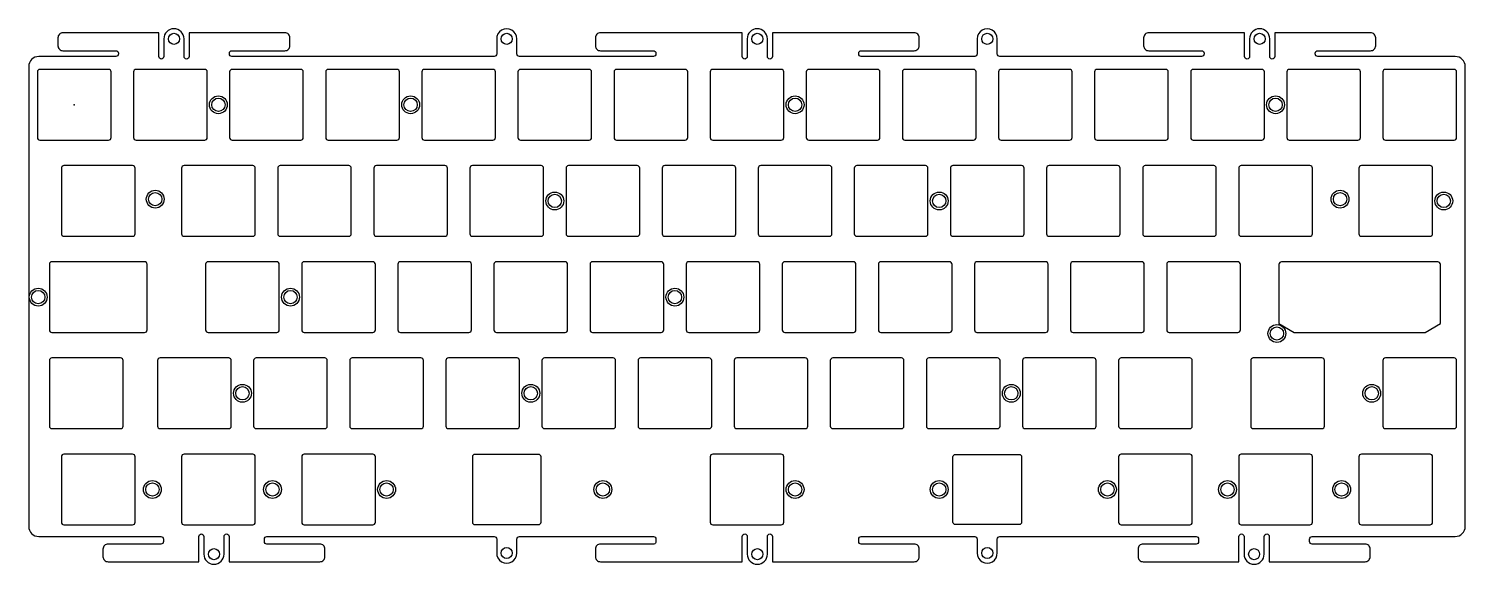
# Model space of a CAD drawing. Header units: millimetres. Extents: x -9 to 276, y -91 to 15.
import ezdxf

# ---------------------------------------------------------------- set-up
doc = ezdxf.new("R2010")
doc.units = ezdxf.units.MM
doc.header["$MEASUREMENT"] = 0
doc.layers.add('BLACK', color=7, linetype='Continuous')

msp = doc.modelspace()

# ---------------------------------------------------------------- linework, layer by layer
msp.add_line((12.06, -25.55), (12.06, -12.55))
for points in [[(88.23, -85.51), (114.8, -85.51, -0.414214), (115.3, -86.01), (115.3, -86.51, -0.359305), (114.89, -87, -0.047795), (114.8, -87.01), (104.3, -87.01, 0.414214), (103.3, -88.01), (103.3, -89.51, 0.414214), (104.3, -90.51), (132.4, -90.51), (132.4, -85.51, -1), (133.4, -85.51), (133.4, -89.01, 0.999994), (137.4, -89.01), (137.4, -85.51, -1), (138.4, -85.51), (138.4, -90.51), (166.5, -90.51, 0.414214), (167.5, -89.51), (167.5, -88.01, 0.414214), (166.5, -87.01), (156, -87.01, -0.414214), (155.5, -86.51), (155.5, -86.01, -0.414214), (156, -85.51), (178.48, -85.51, -0.414214), (178.97, -86.01), (178.97, -88.78, 1.003399), (182.97, -88.76), (182.97, -86.01, -0.414214), (183.47, -85.51), (222.37, -85.51, -0.414214), (222.87, -86.01), (222.87, -86.51, -0.414214), (222.37, -87.01), (211.87, -87.01, 0.414214), (210.87, -88.01), (210.87, -89.51, 0.414214), (211.87, -90.51), (230.87, -90.51), (230.87, -85.51, -1), (231.87, -85.51), (231.87, -89.01, 0.999994), (235.87, -89.01), (235.87, -85.51, -1), (236.87, -85.51), (236.87, -90.51), (255.87, -90.51, 0.414214), (256.87, -89.51), (256.87, -88.01, 0.414214), (255.87, -87.01), (245.37, -87.01, -0.414214), (244.87, -86.51), (244.87, -86.01, -0.414214), (245.37, -85.51), (273.72, -85.51, 0.414214), (275.72, -83.51), (275.72, 7.56, 0.414214), (273.72, 9.56), (246.47, 9.56, -0.414214), (245.97, 10.06), (245.97, 10.2, -0.414214), (246.47, 10.7), (256.97, 10.7, 0.414214), (257.97, 11.7), (257.97, 13.25, 0.414214), (256.97, 14.25), (237.97, 14.25), (237.97, 9.55, -1), (236.97, 9.55), (236.97, 13.05, 0.999994), (232.97, 13.05), (232.97, 9.55, -1), (231.97, 9.55), (231.97, 14.25), (212.97, 14.25, 0.414214), (211.97, 13.25), (211.97, 11.7, 0.414214), (212.97, 10.7), (223.47, 10.7, -0.414214), (223.97, 10.2), (223.97, 10.06, -0.414214), (223.47, 9.56), (183.47, 9.56, -0.414214), (182.97, 10.06), (182.97, 13.04, 1.00787), (178.97, 13.03), (178.97, 10.06, -0.414214), (178.48, 9.56), (155.99, 9.56, -0.414214), (155.49, 10.06), (155.49, 10.2, -0.414214), (155.99, 10.7), (166.49, 10.7, 0.414214), (167.49, 11.7), (167.49, 13.25, 0.414214), (166.49, 14.25), (138.39, 14.25), (138.39, 9.55, -1), (137.39, 9.55), (137.39, 13.05, 0.999994), (133.39, 13.05), (133.39, 9.55, -1), (132.39, 9.55), (132.39, 14.25), (104.29, 14.25, 0.414214), (103.29, 13.25), (103.29, 11.7, 0.414214), (104.29, 10.7), (114.79, 10.7, -0.414214), (115.29, 10.2), (115.29, 10.06, -0.414214), (114.79, 9.56), (88.23, 9.56, -0.414214), (87.72, 10.06), (87.72, 13.05), (87.72, 13.05, 1.004868), (83.73, 13.03), (83.73, 10.06, -0.414214), (83.23, 9.56), (31.26, 9.56, -0.414214), (30.76, 10.06), (30.76, 10.2, -0.414214), (31.26, 10.7), (41.76, 10.7, 0.414214), (42.76, 11.7), (42.76, 13.25, 0.414214), (41.76, 14.25), (22.76, 14.25), (22.76, 9.55, -1), (21.76, 9.55), (21.76, 13.05, 0.999994), (17.76, 13.05), (17.76, 9.55, -1), (16.76, 9.55), (16.76, 14.25), (-2.24, 14.25, 0.414214), (-3.24, 13.25), (-3.24, 11.7, 0.414214), (-2.24, 10.7), (8.26, 10.7, -0.414214), (8.76, 10.2), (8.76, 10.06, -0.414214), (8.26, 9.56), (-7.03, 9.56, 0.414214), (-9.03, 7.56), (-9.03, -83.51, 0.414214), (-7.03, -85.51), (17.19, -85.51, -0.414214), (17.69, -86.01), (17.69, -86.51, -0.414214), (17.19, -87.01), (6.69, -87.01, 0.414214), (5.69, -88.01), (5.69, -89.51, 0.414214), (6.69, -90.51), (24.69, -90.51), (24.69, -85.51, -1), (25.69, -85.51), (25.69, -89.01, 0.999994), (29.69, -89.01), (29.69, -85.51, -1), (30.69, -85.51), (30.69, -90.51), (48.69, -90.51, 0.414214), (49.69, -89.51), (49.69, -88.01, 0.414214), (48.69, -87.01), (38.19, -87.01, -0.414214), (37.69, -86.51), (37.69, -86.01, -0.414214), (38.19, -85.51), (83.23, -85.51, -0.414214), (83.73, -86.01), (83.73, -88.76, 1.004002), (87.72, -88.78), (87.72, -88.78), (87.72, -86.01, -0.414214)], [(7.3, -6.5), (7.3, 6.5, 0.414214), (6.8, 7), (-6.8, 7, 0.414212), (-7.3, 6.5), (-7.3, -6.5, 0.414212), (-6.8, -7), (6.8, -7, 0.414214)], [(25.85, -7, 0.414214), (26.35, -6.5), (26.35, 6.5, 0.414214), (25.85, 7), (12.25, 7, 0.414212), (11.75, 6.5), (11.75, -6.5, 0.414212), (12.25, -7)], [(45.4, 6.5, 0.414214), (44.9, 7), (31.3, 7, 0.414212), (30.8, 6.5), (30.8, -6.5, 0.414212), (31.3, -7), (44.9, -7, 0.414214), (45.4, -6.5)], [(50.35, -7), (63.95, -7, 0.414214), (64.45, -6.5), (64.45, 6.5, 0.414214), (63.95, 7), (50.35, 7, 0.414212), (49.85, 6.5), (49.85, -6.5, 0.414212)], [(69.4, 7, 0.414212), (68.9, 6.5), (68.9, -6.5, 0.414212), (69.4, -7), (83, -7, 0.414214), (83.5, -6.5), (83.5, 6.5, 0.414214), (83, 7)], [(102.05, 7), (88.45, 7, 0.414212), (87.95, 6.5), (87.95, -6.5, 0.414212), (88.45, -7), (102.05, -7, 0.414214), (102.55, -6.5), (102.55, 6.5, 0.414214)], [(121.1, -7, 0.414214), (121.6, -6.5), (121.6, 6.5, 0.414214), (121.1, 7), (107.5, 7, 0.414212), (107, 6.5), (107, -6.5, 0.414212), (107.5, -7)], [(126.55, -7), (140.15, -7, 0.414214), (140.65, -6.5), (140.65, 6.5, 0.414214), (140.15, 7), (126.55, 7, 0.414212), (126.05, 6.5), (126.05, -6.5, 0.414212)], [(145.1, -6.5, 0.414212), (145.6, -7), (159.2, -7, 0.414214), (159.7, -6.5), (159.7, 6.5, 0.414214), (159.2, 7), (145.6, 7, 0.414212), (145.1, 6.5)], [(178.75, -6.5), (178.75, 6.5, 0.414214), (178.25, 7), (164.65, 7, 0.414212), (164.15, 6.5), (164.15, -6.5, 0.414212), (164.65, -7), (178.25, -7, 0.414214)], [(183.7, 7, 0.414212), (183.2, 6.5), (183.2, -6.5, 0.414212), (183.7, -7), (197.3, -7, 0.414214), (197.8, -6.5), (197.8, 6.5, 0.414214), (197.3, 7)], [(202.75, 7, 0.414212), (202.25, 6.5), (202.25, -6.5, 0.414212), (202.75, -7), (216.35, -7, 0.414214), (216.85, -6.5), (216.85, 6.5, 0.414214), (216.35, 7)], [(221.8, 7, 0.414212), (221.3, 6.5), (221.3, -6.5, 0.414212), (221.8, -7), (235.4, -7, 0.414214), (235.9, -6.5), (235.9, 6.5, 0.414214), (235.4, 7)], [(240.35, 6.5), (240.35, -6.5, 0.414212), (240.85, -7), (254.45, -7, 0.414214), (254.95, -6.5), (254.95, 6.5, 0.414214), (254.45, 7), (240.85, 7, 0.414212)], [(259.4, 6.5), (259.4, -6.5, 0.414212), (259.9, -7), (273.5, -7, 0.414214), (274, -6.5), (274, 6.5, 0.414214), (273.5, 7), (259.9, 7, 0.414212)], [(12.06, -25.55), (12.06, -12.55, 0.414212), (11.56, -12.05), (-2.04, -12.05, 0.414214), (-2.54, -12.55), (-2.54, -25.55, 0.414214), (-2.04, -26.05), (11.56, -26.05, 0.414212)], [(35.38, -26.05, 0.414214), (35.88, -25.55), (35.88, -12.55, 0.414214), (35.38, -12.05), (21.77, -12.05, 0.414212), (21.27, -12.55), (21.27, -25.55, 0.414212), (21.77, -26.05)], [(54.42, -26.05, 0.414214), (54.92, -25.55), (54.92, -12.55, 0.414214), (54.42, -12.05), (40.83, -12.05, 0.414212), (40.33, -12.55), (40.33, -25.55, 0.414212), (40.83, -26.05)], [(73.97, -12.55, 0.414214), (73.47, -12.05), (59.88, -12.05, 0.414212), (59.38, -12.55), (59.38, -25.55, 0.414212), (59.88, -26.05), (73.47, -26.05, 0.414214), (73.97, -25.55)], [(78.42, -12.55), (78.42, -25.55, 0.414212), (78.92, -26.05), (92.53, -26.05, 0.414214), (93.03, -25.55), (93.03, -12.55, 0.414214), (92.53, -12.05), (78.92, -12.05, 0.414212)], [(97.97, -26.05), (111.58, -26.05, 0.414214), (112.08, -25.55), (112.08, -12.55, 0.414214), (111.58, -12.05), (97.97, -12.05, 0.414212), (97.48, -12.55), (97.48, -25.55, 0.414212)], [(117.03, -26.05), (130.62, -26.05, 0.414214), (131.12, -25.55), (131.12, -12.55, 0.414214), (130.62, -12.05), (117.03, -12.05, 0.414212), (116.53, -12.55), (116.53, -25.55, 0.414212)], [(149.68, -12.05), (136.07, -12.05, 0.414212), (135.57, -12.55), (135.57, -25.55, 0.414212), (136.07, -26.05), (149.68, -26.05, 0.414214), (150.18, -25.55), (150.18, -12.55, 0.414214)], [(168.72, -26.05, 0.414214), (169.22, -25.55), (169.22, -12.55, 0.414214), (168.72, -12.05), (155.12, -12.05, 0.414212), (154.62, -12.55), (154.62, -25.55, 0.414212), (155.12, -26.05)], [(187.78, -26.05, 0.414214), (188.28, -25.55), (188.28, -12.55, 0.414214), (187.78, -12.05), (174.18, -12.05, 0.414212), (173.68, -12.55), (173.68, -25.55, 0.414212), (174.18, -26.05)], [(193.22, -26.05), (206.82, -26.05, 0.414214), (207.32, -25.55), (207.32, -12.55, 0.414214), (206.82, -12.05), (193.22, -12.05, 0.414212), (192.72, -12.55), (192.72, -25.55, 0.414212)], [(211.78, -25.55, 0.414212), (212.28, -26.05), (225.88, -26.05, 0.414214), (226.38, -25.55), (226.38, -12.55, 0.414214), (225.88, -12.05), (212.28, -12.05, 0.414212), (211.78, -12.55)], [(230.82, -25.55, 0.414212), (231.32, -26.05), (244.93, -26.05, 0.414214), (245.43, -25.55), (245.43, -12.55, 0.414214), (244.93, -12.05), (231.32, -12.05, 0.414212), (230.82, -12.55)], [(254.64, -12.55), (254.64, -25.55, 0.414212), (255.14, -26.05), (268.74, -26.05, 0.414214), (269.24, -25.55), (269.24, -12.55, 0.414214), (268.74, -12.05), (255.14, -12.05, 0.414212)], [(14.44, -44.6), (14.44, -31.6, 0.414214), (13.94, -31.1), (-4.42, -31.1, 0.414212), (-4.92, -31.6), (-4.92, -44.6, 0.414212), (-4.42, -45.1), (13.94, -45.1, 0.414214)], [(26.04, -31.6), (26.04, -44.6, 0.414212), (26.54, -45.1), (40.14, -45.1, 0.414214), (40.64, -44.6), (40.64, -31.6, 0.414214), (40.14, -31.1), (26.54, -31.1, 0.414212)], [(59.19, -31.1), (45.59, -31.1, 0.414212), (45.09, -31.6), (45.09, -44.6, 0.414212), (45.59, -45.1), (59.19, -45.1, 0.414214), (59.69, -44.6), (59.69, -31.6, 0.414214)], [(64.14, -31.6), (64.14, -44.6, 0.414212), (64.64, -45.1), (78.24, -45.1, 0.414214), (78.74, -44.6), (78.74, -31.6, 0.414214), (78.24, -31.1), (64.64, -31.1, 0.414212)], [(97.29, -45.1, 0.414214), (97.79, -44.6), (97.79, -31.6, 0.414214), (97.29, -31.1), (83.69, -31.1, 0.414212), (83.19, -31.6), (83.19, -44.6, 0.414212), (83.69, -45.1)], [(116.34, -45.1, 0.414214), (116.84, -44.6), (116.84, -31.6, 0.414214), (116.34, -31.1), (102.74, -31.1, 0.414212), (102.24, -31.6), (102.24, -44.6, 0.414212), (102.74, -45.1)], [(121.29, -44.6, 0.414212), (121.79, -45.1), (135.39, -45.1, 0.414214), (135.89, -44.6), (135.89, -31.6, 0.414214), (135.39, -31.1), (121.79, -31.1, 0.414212), (121.29, -31.6)], [(140.84, -45.1), (154.44, -45.1, 0.414214), (154.94, -44.6), (154.94, -31.6, 0.414214), (154.44, -31.1), (140.84, -31.1, 0.414212), (140.34, -31.6), (140.34, -44.6, 0.414212)], [(159.39, -44.6, 0.414212), (159.89, -45.1), (173.49, -45.1, 0.414214), (173.99, -44.6), (173.99, -31.6, 0.414214), (173.49, -31.1), (159.89, -31.1, 0.414212), (159.39, -31.6)], [(192.54, -45.1, 0.414214), (193.04, -44.6), (193.04, -31.6, 0.414214), (192.54, -31.1), (178.94, -31.1, 0.414212), (178.44, -31.6), (178.44, -44.6, 0.414212), (178.94, -45.1)], [(197.49, -44.6, 0.414212), (197.99, -45.1), (211.59, -45.1, 0.414214), (212.09, -44.6), (212.09, -31.6, 0.414214), (211.59, -31.1), (197.99, -31.1, 0.414212), (197.49, -31.6)], [(217.04, -45.1), (230.64, -45.1, 0.414214), (231.14, -44.6), (231.14, -31.6, 0.414214), (230.64, -31.1), (217.04, -31.1, 0.414212), (216.54, -31.6), (216.54, -44.6, 0.414212)], [(238.79, -31.62), (238.79, -43.34), (241.79, -45.08), (267.79, -45.08), (270.79, -43.34), (270.79, -31.62, 0.414214), (270.29, -31.12), (239.29, -31.12, 0.414212)], [(-4.92, -50.65), (-4.92, -63.65, 0.414212), (-4.42, -64.15), (9.18, -64.15, 0.414214), (9.68, -63.65), (9.68, -50.65, 0.414214), (9.18, -50.15), (-4.42, -50.15, 0.414212)], [(16.51, -50.65), (16.51, -63.65, 0.414212), (17.01, -64.15), (30.61, -64.15, 0.414214), (31.11, -63.65), (31.11, -50.65, 0.414214), (30.61, -50.15), (17.01, -50.15, 0.414212)], [(35.56, -50.65), (35.56, -63.65, 0.414212), (36.06, -64.15), (49.66, -64.15, 0.414214), (50.16, -63.65), (50.16, -50.65, 0.414214), (49.66, -50.15), (36.06, -50.15, 0.414212)], [(68.71, -50.15), (55.11, -50.15, 0.414212), (54.61, -50.65), (54.61, -63.65, 0.414212), (55.11, -64.15), (68.71, -64.15, 0.414214), (69.21, -63.65), (69.21, -50.65, 0.414214)], [(73.66, -63.65, 0.414212), (74.16, -64.15), (87.76, -64.15, 0.414214), (88.26, -63.65), (88.26, -50.65, 0.414214), (87.76, -50.15), (74.16, -50.15, 0.414212), (73.66, -50.65)], [(106.81, -64.15, 0.414214), (107.31, -63.65), (107.31, -50.65, 0.414214), (106.81, -50.15), (93.21, -50.15, 0.414212), (92.71, -50.65), (92.71, -63.65, 0.414212), (93.21, -64.15)], [(111.76, -63.65, 0.414212), (112.26, -64.15), (125.86, -64.15, 0.414214), (126.36, -63.65), (126.36, -50.65, 0.414214), (125.86, -50.15), (112.26, -50.15, 0.414212), (111.76, -50.65)], [(144.91, -50.15), (131.31, -50.15, 0.414212), (130.81, -50.65), (130.81, -63.65, 0.414212), (131.31, -64.15), (144.91, -64.15, 0.414214), (145.41, -63.65), (145.41, -50.65, 0.414214)], [(149.86, -50.65), (149.86, -63.65, 0.414212), (150.36, -64.15), (163.96, -64.15, 0.414214), (164.46, -63.65), (164.46, -50.65, 0.414214), (163.96, -50.15), (150.36, -50.15, 0.414212)], [(183.51, -50.65, 0.414214), (183.01, -50.15), (169.41, -50.15, 0.414212), (168.91, -50.65), (168.91, -63.65, 0.414212), (169.41, -64.15), (183.01, -64.15, 0.414214), (183.51, -63.65)], [(202.06, -64.15, 0.414214), (202.56, -63.65), (202.56, -50.65, 0.414214), (202.06, -50.15), (188.46, -50.15, 0.414212), (187.96, -50.65), (187.96, -63.65, 0.414212), (188.46, -64.15)], [(207.01, -63.65, 0.414212), (207.51, -64.15), (221.11, -64.15, 0.414214), (221.61, -63.65), (221.61, -50.65, 0.414214), (221.11, -50.15), (207.51, -50.15, 0.414212), (207.01, -50.65)], [(11.56, -83.2, 0.414214), (12.06, -82.7), (12.06, -69.7, 0.414214), (11.56, -69.2), (-2.04, -69.2, 0.414212), (-2.54, -69.7), (-2.54, -82.7, 0.414212), (-2.04, -83.2)], [(-2.04, -69.2, 0.414212), (-2.54, -69.7), (-2.54, -82.7, 0.414212), (-2.04, -83.2), (11.56, -83.2, 0.414214), (12.06, -82.7), (12.06, -69.7, 0.414214), (11.56, -69.2)], [(21.77, -69.2, 0.414212), (21.27, -69.7), (21.27, -82.7, 0.414212), (21.77, -83.2), (35.38, -83.2, 0.414214), (35.88, -82.7), (35.88, -69.7, 0.414214), (35.38, -69.2)], [(21.77, -83.2), (35.38, -83.2, 0.414214), (35.88, -82.7), (35.88, -69.7, 0.414214), (35.38, -69.2), (21.77, -69.2, 0.414212), (21.27, -69.7), (21.27, -82.7, 0.414212)], [(59.19, -69.2), (45.59, -69.2, 0.414212), (45.09, -69.7), (45.09, -82.7, 0.414212), (45.59, -83.2), (59.19, -83.2, 0.414214), (59.69, -82.7), (59.69, -69.7, 0.414214)], [(45.09, -82.7, 0.414212), (45.59, -83.2), (59.19, -83.2, 0.414214), (59.69, -82.7), (59.69, -69.7, 0.414214), (59.19, -69.2), (45.59, -69.2, 0.414212), (45.09, -69.7)], [(92.02, -83.15, 0.414212), (92.52, -82.65), (92.52, -69.75, 0.414212), (92.02, -69.25), (79.42, -69.25, 0.414212), (78.92, -69.75), (78.92, -82.65, 0.414212), (79.42, -83.15)], [(92.02, -83.15, 0.414212), (92.52, -82.65), (92.52, -69.75, 0.414212), (92.02, -69.25), (79.42, -69.25, 0.414212), (78.92, -69.75), (78.92, -82.65, 0.414212), (79.42, -83.15)], [(126.55, -83.2), (140.15, -83.2, 0.414214), (140.65, -82.7), (140.65, -69.7, 0.414214), (140.15, -69.2), (126.55, -69.2, 0.414212), (126.05, -69.7), (126.05, -82.7, 0.414212)], [(126.05, -69.7), (126.05, -82.7, 0.414212), (126.55, -83.2), (140.15, -83.2, 0.414214), (140.65, -82.7), (140.65, -69.7, 0.414214), (140.15, -69.2), (126.55, -69.2, 0.414212)], [(187.78, -69.75), (187.78, -82.65, -0.414214), (187.28, -83.15), (174.68, -83.15, -0.414214), (174.18, -82.65), (174.18, -69.75, -0.414214), (174.68, -69.25), (187.28, -69.25, -0.414214)], [(187.28, -83.15), (174.68, -83.15, -0.414214), (174.18, -82.65), (174.18, -69.75, -0.414214), (174.68, -69.25), (187.28, -69.25, -0.414214), (187.78, -69.75), (187.78, -82.65, -0.414214)], [(207.01, -69.7), (207.01, -82.7, 0.414212), (207.51, -83.2), (221.11, -83.2, 0.414214), (221.61, -82.7), (221.61, -69.7, 0.414214), (221.11, -69.2), (207.51, -69.2, 0.414212)], [(207.01, -69.7), (207.01, -82.7, 0.414212), (207.51, -83.2), (221.11, -83.2, 0.414214), (221.61, -82.7), (221.61, -69.7, 0.414214), (221.11, -69.2), (207.51, -69.2, 0.414212)], [(245.43, -82.7), (245.43, -69.7, 0.414214), (244.93, -69.2), (231.32, -69.2, 0.414212), (230.82, -69.7), (230.82, -82.7, 0.414212), (231.32, -83.2), (244.93, -83.2, 0.414214)], [(245.43, -82.7), (245.43, -69.7, 0.414214), (244.93, -69.2), (231.32, -69.2, 0.414212), (230.82, -69.7), (230.82, -82.7, 0.414212), (231.32, -83.2), (244.93, -83.2, 0.414214)], [(269.24, -82.7), (269.24, -69.7, 0.414214), (268.74, -69.2), (255.14, -69.2, 0.414212), (254.64, -69.7), (254.64, -82.7, 0.414212), (255.14, -83.2), (268.74, -83.2, 0.414214)], [(269.24, -69.7, 0.414214), (268.74, -69.2), (255.14, -69.2, 0.414212), (254.64, -69.7), (254.64, -82.7, 0.414212), (255.14, -83.2), (268.74, -83.2, 0.414214), (269.24, -82.7)]]:
    msp.add_lwpolyline(points, format="xyb", close=True)
for centre, radius in [((19.76, 13.05), 1.1), ((85.72, 13.05), 1.1), ((135.39, 13.05), 1.1), ((180.97, 13.05), 1.1), ((234.97, 13.05), 1.1), ((28.57, 0), 1.77), ((28.57, 0), 1.32), ((66.68, 0), 1.77), ((66.68, 0), 1.32), ((142.88, 0), 1.77), ((142.88, 0), 1.32), ((238.12, 0), 1.77), ((238.12, 0), 1.32), ((16.05, -18.7), 1.77), ((250.9, -18.7), 1.77), ((16.05, -18.7), 1.32), ((95.25, -19.05), 1.77), ((95.25, -19.05), 1.32), ((171.45, -19.05), 1.77), ((171.45, -19.05), 1.32), ((250.9, -18.7), 1.32), ((271.46, -19.05), 1.77), ((271.46, -19.05), 1.32), ((-7.14, -38.1), 1.77), ((-7.14, -38.1), 1.32), ((42.86, -38.1), 1.77), ((42.86, -38.1), 1.32), ((119.06, -38.1), 1.77), ((119.06, -38.1), 1.32), ((238.39, -45.3), 1.77), ((238.39, -45.3), 1.32), ((33.34, -57.15), 1.77), ((33.34, -57.15), 1.32), ((90.49, -57.15), 1.77), ((90.49, -57.15), 1.32), ((185.74, -57.15), 1.77), ((185.74, -57.15), 1.32), ((15.48, -76.2), 1.77), ((15.48, -76.2), 1.32), ((39.29, -76.2), 1.77), ((39.29, -76.2), 1.32), ((61.91, -76.2), 1.77), ((61.91, -76.2), 1.32), ((104.78, -76.2), 1.77), ((104.78, -76.2), 1.32), ((142.88, -76.2), 1.77), ((142.88, -76.2), 1.32), ((171.45, -76.2), 1.77), ((171.45, -76.2), 1.32), ((204.79, -76.2), 1.77), ((204.79, -76.2), 1.32), ((228.6, -76.2), 1.77), ((228.6, -76.2), 1.32), ((251.22, -76.2), 1.77), ((251.22, -76.2), 1.32), ((27.69, -89.01), 1.1), ((85.72, -88.78), 1.1), ((135.4, -89.01), 1.1), ((180.97, -88.78), 1.1), ((233.87, -89.01), 1.1)]:
    msp.add_circle(centre, radius)
msp.add_point((0, 0))
at = {"layer": 'BLACK', "linetype": 'Continuous'}
for p, q in [((233.21, -50.65), (233.21, -63.65)), ((247.31, -50.15), (233.71, -50.15)), ((247.81, -63.65), (247.81, -50.64)), ((259.4, -50.65), (259.4, -63.65)), ((273.5, -50.15), (259.9, -50.15)), ((274, -63.65), (274, -50.65)), ((233.71, -64.15), (247.31, -64.15)), ((259.9, -64.15), (273.5, -64.15))]:
    msp.add_line(p, q, dxfattribs=at)
at = {"layer": 'BLACK'}
for radius in [1.77, 1.32]:
    msp.add_circle((257.18, -57.15), radius, dxfattribs=at)
for centre, start, end in [((233.71, -50.65), 89.9899, 180), ((247.31, -50.65), 0.935, 90), ((259.9, -50.65), 90, 180), ((273.5, -50.65), 0, 90), ((233.71, -63.65), 179.994, 270), ((247.31, -63.65), 270.7268, 0), ((259.9, -63.65), 180, 270), ((273.5, -63.65), 270, 0)]:
    msp.add_arc(centre, 0.5, start, end, dxfattribs=at)

doc.saveas('drawing.dxf')
